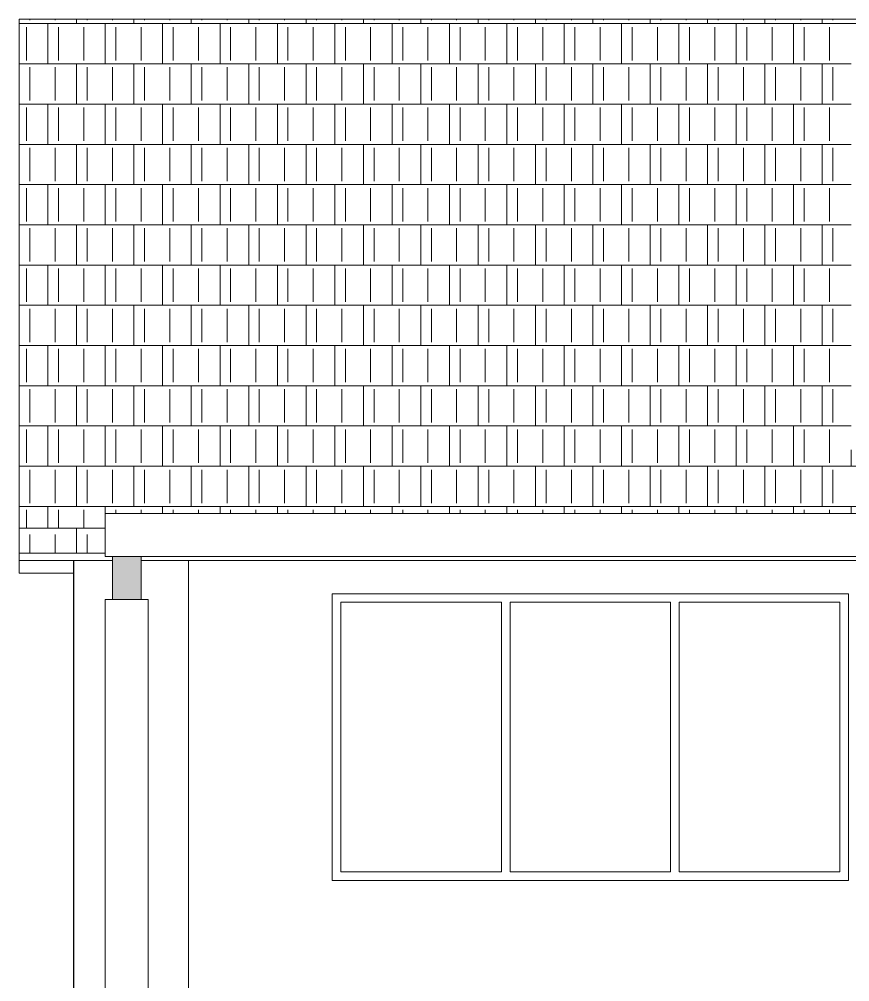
# Model space of a CAD drawing. Header units: metres. Extents: x -111189 to -108577, y -72951 to -72647.
# Drawn here: x -108920.01 to -108917.114, y -72937.565 to -72934.21 of the extents above; entities that cross this region are included whole.
import ezdxf

# ---------------------------------------------------------------- set-up
doc = ezdxf.new("R2010")
doc.units = ezdxf.units.M
doc.header["$MEASUREMENT"] = 0
for name, color, linetype in [('03 - COBERTURA', 7, 'Continuous'), ('05 - PAREDES..35', 7, 'Continuous'), ('05 - PILAR', 7, 'Continuous'), ('05 - VIGA', 7, 'Continuous'), ('06 - FORRA', 7, 'Continuous')]:
    doc.layers.add(name, color=color, linetype=linetype)

# ---------------------------------------------------------------- blocks, each defined once
blk = doc.blocks.new('*X1049', base_point=(-108745.4296, -72941.9624))
at = {"layer": '05 - PAREDES..35', "color": 7, "linetype": 'Continuous', "lineweight": 13}
for p, q in [((-108919.9847, -72935.9841), (-108919.9847, -72935.9522)), ((-108919.9097, -72935.9841), (-108919.9097, -72935.9522)), ((-108919.8727, -72935.9841), (-108919.8727, -72935.9522)), ((-108919.7847, -72935.9841), (-108919.7847, -72935.9522))]:
    blk.add_line(p, q, dxfattribs=at)
blk = doc.blocks.new('*X1050', base_point=(-108745.4296, -72941.9624))
at = {"layer": '05 - PAREDES..35', "color": 7, "linetype": 'Continuous', "lineweight": 13}
for p, q in [((-108919.9727, -72934.2135), (-108919.9727, -72934.2103)), ((-108919.8847, -72934.2135), (-108919.8847, -72934.2103)), ((-108919.8097, -72934.2256), (-108919.8097, -72934.2103)), ((-108919.7727, -72934.2135), (-108919.7727, -72934.2103)), ((-108919.6847, -72934.2135), (-108919.6847, -72934.2103)), ((-108919.6097, -72934.2103), (-108919.6097, -72934.2256)), ((-108919.5727, -72934.2135), (-108919.5727, -72934.2103)), ((-108919.4847, -72934.2135), (-108919.4847, -72934.2103)), ((-108919.4097, -72934.2256), (-108919.4097, -72934.2103)), ((-108919.3727, -72934.2135), (-108919.3727, -72934.2103)), ((-108919.2847, -72934.2135), (-108919.2847, -72934.2103)), ((-108919.2097, -72934.2103), (-108919.2097, -72934.2256)), ((-108919.1727, -72934.2135), (-108919.1727, -72934.2103)), ((-108919.0847, -72934.2135), (-108919.0847, -72934.2103)), ((-108919.0097, -72934.2256), (-108919.0097, -72934.2103)), ((-108918.9727, -72934.2135), (-108918.9727, -72934.2103)), ((-108918.8847, -72934.2135), (-108918.8847, -72934.2103)), ((-108918.8097, -72934.2103), (-108918.8097, -72934.2256)), ((-108918.7727, -72934.2135), (-108918.7727, -72934.2103)), ((-108918.6847, -72934.2135), (-108918.6847, -72934.2103)), ((-108918.6097, -72934.2256), (-108918.6097, -72934.2103)), ((-108918.5727, -72934.2135), (-108918.5727, -72934.2103)), ((-108918.4847, -72934.2135), (-108918.4847, -72934.2103)), ((-108918.4097, -72934.2103), (-108918.4097, -72934.2256)), ((-108918.3727, -72934.2135), (-108918.3727, -72934.2103)), ((-108918.2847, -72934.2135), (-108918.2847, -72934.2103)), ((-108918.2097, -72934.2256), (-108918.2097, -72934.2103)), ((-108918.1727, -72934.2135), (-108918.1727, -72934.2103)), ((-108918.0847, -72934.2135), (-108918.0847, -72934.2103)), ((-108918.0097, -72934.2103), (-108918.0097, -72934.2256)), ((-108917.9727, -72934.2135), (-108917.9727, -72934.2103)), ((-108917.8847, -72934.2135), (-108917.8847, -72934.2103)), ((-108917.8097, -72934.2256), (-108917.8097, -72934.2103)), ((-108917.7727, -72934.2135), (-108917.7727, -72934.2103)), ((-108917.6847, -72934.2135), (-108917.6847, -72934.2103)), ((-108917.6097, -72934.2103), (-108917.6097, -72934.2256)), ((-108917.5727, -72934.2135), (-108917.5727, -72934.2103)), ((-108917.4847, -72934.2135), (-108917.4847, -72934.2103)), ((-108917.4097, -72934.2256), (-108917.4097, -72934.2103)), ((-108917.3727, -72934.2135), (-108917.3727, -72934.2103)), ((-108917.2847, -72934.2135), (-108917.2847, -72934.2103)), ((-108917.2097, -72934.2103), (-108917.2097, -72934.2256)), ((-108917.1727, -72934.2135), (-108917.1727, -72934.2103)), ((-108920.0097, -72934.2256), (-108919.6097, -72934.2256)), ((-108919.9847, -72934.3538), (-108919.9847, -72934.2376)), ((-108919.9097, -72934.3658), (-108919.9097, -72934.2256)), ((-108919.8727, -72934.3538), (-108919.8727, -72934.2376)), ((-108919.7847, -72934.3538), (-108919.7847, -72934.2376)), ((-108919.7097, -72934.3658), (-108919.7097, -72934.2256)), ((-108919.6727, -72934.3538), (-108919.6727, -72934.2376)), ((-108919.6097, -72934.2256), (-108919.2097, -72934.2256)), ((-108919.5847, -72934.3538), (-108919.5847, -72934.2376)), ((-108919.5097, -72934.3658), (-108919.5097, -72934.2256)), ((-108919.4727, -72934.3538), (-108919.4727, -72934.2376)), ((-108919.3847, -72934.3538), (-108919.3847, -72934.2376)), ((-108919.3097, -72934.3658), (-108919.3097, -72934.2256)), ((-108919.2727, -72934.3538), (-108919.2727, -72934.2376)), ((-108919.2097, -72934.2256), (-108918.8097, -72934.2256)), ((-108919.1847, -72934.3538), (-108919.1847, -72934.2376)), ((-108919.1097, -72934.3658), (-108919.1097, -72934.2256)), ((-108919.0727, -72934.3538), (-108919.0727, -72934.2376)), ((-108918.9847, -72934.3538), (-108918.9847, -72934.2376)), ((-108918.9097, -72934.3658), (-108918.9097, -72934.2256)), ((-108918.8727, -72934.3538), (-108918.8727, -72934.2376)), ((-108918.8097, -72934.2256), (-108918.4097, -72934.2256)), ((-108918.7847, -72934.3538), (-108918.7847, -72934.2376)), ((-108918.7097, -72934.3658), (-108918.7097, -72934.2256)), ((-108918.6727, -72934.3538), (-108918.6727, -72934.2376)), ((-108918.5847, -72934.3538), (-108918.5847, -72934.2376)), ((-108918.5097, -72934.3658), (-108918.5097, -72934.2256)), ((-108918.4727, -72934.3538), (-108918.4727, -72934.2376)), ((-108918.4097, -72934.2256), (-108918.0097, -72934.2256)), ((-108918.3847, -72934.3538), (-108918.3847, -72934.2376)), ((-108918.3097, -72934.3658), (-108918.3097, -72934.2256)), ((-108918.2727, -72934.3538), (-108918.2727, -72934.2376)), ((-108918.1847, -72934.3538), (-108918.1847, -72934.2376)), ((-108918.1097, -72934.3658), (-108918.1097, -72934.2256)), ((-108918.0727, -72934.3538), (-108918.0727, -72934.2376)), ((-108918.0097, -72934.2256), (-108917.6097, -72934.2256)), ((-108917.9847, -72934.3538), (-108917.9847, -72934.2376)), ((-108917.9097, -72934.3658), (-108917.9097, -72934.2256)), ((-108917.8727, -72934.3538), (-108917.8727, -72934.2376)), ((-108917.7847, -72934.3538), (-108917.7847, -72934.2376)), ((-108917.7097, -72934.3658), (-108917.7097, -72934.2256)), ((-108917.6727, -72934.3538), (-108917.6727, -72934.2376)), ((-108917.6097, -72934.2256), (-108917.2097, -72934.2256)), ((-108917.5847, -72934.3538), (-108917.5847, -72934.2376)), ((-108917.5097, -72934.3658), (-108917.5097, -72934.2256)), ((-108917.4727, -72934.3538), (-108917.4727, -72934.2376)), ((-108917.3847, -72934.3538), (-108917.3847, -72934.2376)), ((-108917.3097, -72934.3658), (-108917.3097, -72934.2256)), ((-108917.2727, -72934.3538), (-108917.2727, -72934.2376)), ((-108917.2097, -72934.2256), (-108916.8097, -72934.2256)), ((-108917.1847, -72934.3538), (-108917.1847, -72934.2376)), ((-108919.6097, -72934.3658), (-108920.0097, -72934.3658)), ((-108920.0097, -72934.3658), (-108920.0097, -72934.5061)), ((-108919.9727, -72934.494), (-108919.9727, -72934.3779)), ((-108919.8847, -72934.494), (-108919.8847, -72934.3779)), ((-108919.8097, -72934.5061), (-108919.8097, -72934.3658)), ((-108919.7727, -72934.494), (-108919.7727, -72934.3779)), ((-108919.6847, -72934.494), (-108919.6847, -72934.3779)), ((-108919.2097, -72934.3658), (-108919.6097, -72934.3658)), ((-108919.6097, -72934.3658), (-108919.6097, -72934.5061)), ((-108919.5727, -72934.494), (-108919.5727, -72934.3779)), ((-108919.4847, -72934.494), (-108919.4847, -72934.3779)), ((-108919.4097, -72934.5061), (-108919.4097, -72934.3658)), ((-108919.3727, -72934.494), (-108919.3727, -72934.3779)), ((-108919.2847, -72934.494), (-108919.2847, -72934.3779)), ((-108918.8097, -72934.3658), (-108919.2097, -72934.3658)), ((-108919.2097, -72934.3658), (-108919.2097, -72934.5061)), ((-108919.1727, -72934.494), (-108919.1727, -72934.3779)), ((-108919.0847, -72934.494), (-108919.0847, -72934.3779)), ((-108919.0097, -72934.5061), (-108919.0097, -72934.3658)), ((-108918.9727, -72934.494), (-108918.9727, -72934.3779)), ((-108918.8847, -72934.494), (-108918.8847, -72934.3779)), ((-108918.4097, -72934.3658), (-108918.8097, -72934.3658)), ((-108918.8097, -72934.3658), (-108918.8097, -72934.5061)), ((-108918.7727, -72934.494), (-108918.7727, -72934.3779)), ((-108918.6847, -72934.494), (-108918.6847, -72934.3779)), ((-108918.6097, -72934.5061), (-108918.6097, -72934.3658)), ((-108918.5727, -72934.494), (-108918.5727, -72934.3779)), ((-108918.4847, -72934.494), (-108918.4847, -72934.3779)), ((-108918.0097, -72934.3658), (-108918.4097, -72934.3658)), ((-108918.4097, -72934.3658), (-108918.4097, -72934.5061)), ((-108918.3727, -72934.494), (-108918.3727, -72934.3779)), ((-108918.2847, -72934.494), (-108918.2847, -72934.3779)), ((-108918.2097, -72934.5061), (-108918.2097, -72934.3658)), ((-108918.1727, -72934.494), (-108918.1727, -72934.3779)), ((-108918.0847, -72934.494), (-108918.0847, -72934.3779)), ((-108917.6097, -72934.3658), (-108918.0097, -72934.3658)), ((-108918.0097, -72934.3658), (-108918.0097, -72934.5061)), ((-108917.9727, -72934.494), (-108917.9727, -72934.3779)), ((-108917.8847, -72934.494), (-108917.8847, -72934.3779)), ((-108917.8097, -72934.5061), (-108917.8097, -72934.3658)), ((-108917.7727, -72934.494), (-108917.7727, -72934.3779)), ((-108917.6847, -72934.494), (-108917.6847, -72934.3779)), ((-108917.2097, -72934.3658), (-108917.6097, -72934.3658)), ((-108917.6097, -72934.3658), (-108917.6097, -72934.5061)), ((-108917.5727, -72934.494), (-108917.5727, -72934.3779)), ((-108917.4847, -72934.494), (-108917.4847, -72934.3779)), ((-108917.4097, -72934.5061), (-108917.4097, -72934.3658)), ((-108917.3727, -72934.494), (-108917.3727, -72934.3779)), ((-108917.2847, -72934.494), (-108917.2847, -72934.3779)), ((-108917.1097, -72934.3658), (-108917.2097, -72934.3658)), ((-108917.2097, -72934.3658), (-108917.2097, -72934.5061)), ((-108917.1727, -72934.494), (-108917.1727, -72934.3779)), ((-108920.0097, -72934.5061), (-108919.6097, -72934.5061)), ((-108919.9097, -72934.6463), (-108919.9097, -72934.5061)), ((-108919.7097, -72934.6463), (-108919.7097, -72934.5061)), ((-108919.6097, -72934.5061), (-108919.2097, -72934.5061)), ((-108919.5097, -72934.6463), (-108919.5097, -72934.5061)), ((-108919.3097, -72934.6463), (-108919.3097, -72934.5061)), ((-108919.2097, -72934.5061), (-108918.8097, -72934.5061)), ((-108919.1097, -72934.6463), (-108919.1097, -72934.5061)), ((-108918.9097, -72934.6463), (-108918.9097, -72934.5061)), ((-108918.8097, -72934.5061), (-108918.4097, -72934.5061)), ((-108918.7097, -72934.6463), (-108918.7097, -72934.5061)), ((-108918.5097, -72934.6463), (-108918.5097, -72934.5061)), ((-108918.4097, -72934.5061), (-108918.0097, -72934.5061)), ((-108918.3097, -72934.6463), (-108918.3097, -72934.5061)), ((-108918.1097, -72934.6463), (-108918.1097, -72934.5061)), ((-108918.0097, -72934.5061), (-108917.6097, -72934.5061)), ((-108917.9097, -72934.6463), (-108917.9097, -72934.5061)), ((-108917.7097, -72934.6463), (-108917.7097, -72934.5061)), ((-108917.6097, -72934.5061), (-108917.2097, -72934.5061)), ((-108917.5097, -72934.6463), (-108917.5097, -72934.5061)), ((-108917.3097, -72934.6463), (-108917.3097, -72934.5061)), ((-108917.2097, -72934.5061), (-108917.1097, -72934.5061)), ((-108919.9847, -72934.6343), (-108919.9847, -72934.5181)), ((-108919.8727, -72934.6343), (-108919.8727, -72934.5181)), ((-108919.7847, -72934.6343), (-108919.7847, -72934.5181)), ((-108919.6727, -72934.6343), (-108919.6727, -72934.5181)), ((-108919.5847, -72934.6343), (-108919.5847, -72934.5181)), ((-108919.4727, -72934.6343), (-108919.4727, -72934.5181)), ((-108919.3847, -72934.6343), (-108919.3847, -72934.5181)), ((-108919.2727, -72934.6343), (-108919.2727, -72934.5181)), ((-108919.1847, -72934.6343), (-108919.1847, -72934.5181)), ((-108919.0727, -72934.6343), (-108919.0727, -72934.5181)), ((-108918.9847, -72934.6343), (-108918.9847, -72934.5181)), ((-108918.8727, -72934.6343), (-108918.8727, -72934.5181)), ((-108918.7847, -72934.6343), (-108918.7847, -72934.5181)), ((-108918.6727, -72934.6343), (-108918.6727, -72934.5181)), ((-108918.5847, -72934.6343), (-108918.5847, -72934.5181)), ((-108918.4727, -72934.6343), (-108918.4727, -72934.5181)), ((-108918.3847, -72934.6343), (-108918.3847, -72934.5181)), ((-108918.2727, -72934.6343), (-108918.2727, -72934.5181)), ((-108918.1847, -72934.6343), (-108918.1847, -72934.5181)), ((-108918.0727, -72934.6343), (-108918.0727, -72934.5181)), ((-108917.9847, -72934.6343), (-108917.9847, -72934.5181)), ((-108917.8727, -72934.6343), (-108917.8727, -72934.5181)), ((-108917.7847, -72934.6343), (-108917.7847, -72934.5181)), ((-108917.6727, -72934.6343), (-108917.6727, -72934.5181)), ((-108917.5847, -72934.6343), (-108917.5847, -72934.5181)), ((-108917.4727, -72934.6343), (-108917.4727, -72934.5181)), ((-108917.3847, -72934.6343), (-108917.3847, -72934.5181)), ((-108917.2727, -72934.6343), (-108917.2727, -72934.5181)), ((-108917.1847, -72934.6343), (-108917.1847, -72934.5181)), ((-108919.6097, -72934.6463), (-108920.0097, -72934.6463)), ((-108920.0097, -72934.6463), (-108920.0097, -72934.7865)), ((-108919.8097, -72934.7865), (-108919.8097, -72934.6463)), ((-108919.2097, -72934.6463), (-108919.6097, -72934.6463)), ((-108919.6097, -72934.6463), (-108919.6097, -72934.7865)), ((-108919.4097, -72934.7865), (-108919.4097, -72934.6463)), ((-108918.8097, -72934.6463), (-108919.2097, -72934.6463)), ((-108919.2097, -72934.6463), (-108919.2097, -72934.7865)), ((-108919.0097, -72934.7865), (-108919.0097, -72934.6463)), ((-108918.4097, -72934.6463), (-108918.8097, -72934.6463)), ((-108918.8097, -72934.6463), (-108918.8097, -72934.7865)), ((-108918.6097, -72934.7865), (-108918.6097, -72934.6463)), ((-108918.0097, -72934.6463), (-108918.4097, -72934.6463)), ((-108918.4097, -72934.6463), (-108918.4097, -72934.7865)), ((-108918.2097, -72934.7865), (-108918.2097, -72934.6463)), ((-108917.6097, -72934.6463), (-108918.0097, -72934.6463)), ((-108918.0097, -72934.6463), (-108918.0097, -72934.7865)), ((-108917.8097, -72934.7865), (-108917.8097, -72934.6463)), ((-108917.2097, -72934.6463), (-108917.6097, -72934.6463)), ((-108917.6097, -72934.6463), (-108917.6097, -72934.7865)), ((-108917.4097, -72934.7865), (-108917.4097, -72934.6463)), ((-108917.1097, -72934.6463), (-108917.2097, -72934.6463)), ((-108917.2097, -72934.6463), (-108917.2097, -72934.7865)), ((-108919.9727, -72934.7745), (-108919.9727, -72934.6584)), ((-108919.8847, -72934.7745), (-108919.8847, -72934.6584)), ((-108919.7727, -72934.7745), (-108919.7727, -72934.6584)), ((-108919.6847, -72934.7745), (-108919.6847, -72934.6584)), ((-108919.5727, -72934.7745), (-108919.5727, -72934.6584)), ((-108919.4847, -72934.7745), (-108919.4847, -72934.6584)), ((-108919.3727, -72934.7745), (-108919.3727, -72934.6584)), ((-108919.2847, -72934.7745), (-108919.2847, -72934.6584)), ((-108919.1727, -72934.7745), (-108919.1727, -72934.6584)), ((-108919.0847, -72934.7745), (-108919.0847, -72934.6584)), ((-108918.9727, -72934.7745), (-108918.9727, -72934.6584)), ((-108918.8847, -72934.7745), (-108918.8847, -72934.6584)), ((-108918.7727, -72934.7745), (-108918.7727, -72934.6584)), ((-108918.6847, -72934.7745), (-108918.6847, -72934.6584)), ((-108918.5727, -72934.7745), (-108918.5727, -72934.6584)), ((-108918.4847, -72934.7745), (-108918.4847, -72934.6584)), ((-108918.3727, -72934.7745), (-108918.3727, -72934.6584)), ((-108918.2847, -72934.7745), (-108918.2847, -72934.6584)), ((-108918.1727, -72934.7745), (-108918.1727, -72934.6584)), ((-108918.0847, -72934.7745), (-108918.0847, -72934.6584)), ((-108917.9727, -72934.7745), (-108917.9727, -72934.6584)), ((-108917.8847, -72934.7745), (-108917.8847, -72934.6584)), ((-108917.7727, -72934.7745), (-108917.7727, -72934.6584)), ((-108917.6847, -72934.7745), (-108917.6847, -72934.6584)), ((-108917.5727, -72934.7745), (-108917.5727, -72934.6584)), ((-108917.4847, -72934.7745), (-108917.4847, -72934.6584)), ((-108917.3727, -72934.7745), (-108917.3727, -72934.6584)), ((-108917.2847, -72934.7745), (-108917.2847, -72934.6584)), ((-108917.1727, -72934.7745), (-108917.1727, -72934.6584)), ((-108920.0097, -72934.7865), (-108919.6097, -72934.7865)), ((-108919.9847, -72934.9147), (-108919.9847, -72934.7986)), ((-108919.9097, -72934.9268), (-108919.9097, -72934.7865)), ((-108919.8727, -72934.9147), (-108919.8727, -72934.7986)), ((-108919.7847, -72934.9147), (-108919.7847, -72934.7986)), ((-108919.7097, -72934.9268), (-108919.7097, -72934.7865)), ((-108919.6727, -72934.9147), (-108919.6727, -72934.7986)), ((-108919.6097, -72934.7865), (-108919.2097, -72934.7865)), ((-108919.5847, -72934.9147), (-108919.5847, -72934.7986)), ((-108919.5097, -72934.9268), (-108919.5097, -72934.7865)), ((-108919.4727, -72934.9147), (-108919.4727, -72934.7986)), ((-108919.3847, -72934.9147), (-108919.3847, -72934.7986)), ((-108919.3097, -72934.9268), (-108919.3097, -72934.7865)), ((-108919.2727, -72934.9147), (-108919.2727, -72934.7986)), ((-108919.2097, -72934.7865), (-108918.8097, -72934.7865)), ((-108919.1847, -72934.9147), (-108919.1847, -72934.7986)), ((-108919.1097, -72934.9268), (-108919.1097, -72934.7865)), ((-108919.0727, -72934.9147), (-108919.0727, -72934.7986)), ((-108918.9847, -72934.9147), (-108918.9847, -72934.7986)), ((-108918.9097, -72934.9268), (-108918.9097, -72934.7865)), ((-108918.8727, -72934.9147), (-108918.8727, -72934.7986)), ((-108918.8097, -72934.7865), (-108918.4097, -72934.7865)), ((-108918.7847, -72934.9147), (-108918.7847, -72934.7986)), ((-108918.7097, -72934.9268), (-108918.7097, -72934.7865)), ((-108918.6727, -72934.9147), (-108918.6727, -72934.7986)), ((-108918.5847, -72934.9147), (-108918.5847, -72934.7986)), ((-108918.5097, -72934.9268), (-108918.5097, -72934.7865)), ((-108918.4727, -72934.9147), (-108918.4727, -72934.7986)), ((-108918.4097, -72934.7865), (-108918.0097, -72934.7865)), ((-108918.3847, -72934.9147), (-108918.3847, -72934.7986)), ((-108918.3097, -72934.9268), (-108918.3097, -72934.7865)), ((-108918.2727, -72934.9147), (-108918.2727, -72934.7986)), ((-108918.1847, -72934.9147), (-108918.1847, -72934.7986)), ((-108918.1097, -72934.9268), (-108918.1097, -72934.7865)), ((-108918.0727, -72934.9147), (-108918.0727, -72934.7986)), ((-108918.0097, -72934.7865), (-108917.6097, -72934.7865)), ((-108917.9847, -72934.9147), (-108917.9847, -72934.7986)), ((-108917.9097, -72934.9268), (-108917.9097, -72934.7865)), ((-108917.8727, -72934.9147), (-108917.8727, -72934.7986)), ((-108917.7847, -72934.9147), (-108917.7847, -72934.7986)), ((-108917.7097, -72934.9268), (-108917.7097, -72934.7865)), ((-108917.6727, -72934.9147), (-108917.6727, -72934.7986)), ((-108917.6097, -72934.7865), (-108917.2097, -72934.7865)), ((-108917.5847, -72934.9147), (-108917.5847, -72934.7986)), ((-108917.5097, -72934.9268), (-108917.5097, -72934.7865)), ((-108917.4727, -72934.9147), (-108917.4727, -72934.7986)), ((-108917.3847, -72934.9147), (-108917.3847, -72934.7986)), ((-108917.3097, -72934.9268), (-108917.3097, -72934.7865)), ((-108917.2727, -72934.9147), (-108917.2727, -72934.7986)), ((-108917.2097, -72934.7865), (-108917.1097, -72934.7865)), ((-108917.1847, -72934.9147), (-108917.1847, -72934.7986)), ((-108919.6097, -72934.9268), (-108920.0097, -72934.9268)), ((-108920.0097, -72934.9268), (-108920.0097, -72935.067)), ((-108919.9727, -72935.055), (-108919.9727, -72934.9388)), ((-108919.8847, -72935.055), (-108919.8847, -72934.9388)), ((-108919.8097, -72935.067), (-108919.8097, -72934.9268)), ((-108919.7727, -72935.055), (-108919.7727, -72934.9388)), ((-108919.6847, -72935.055), (-108919.6847, -72934.9388)), ((-108919.2097, -72934.9268), (-108919.6097, -72934.9268)), ((-108919.6097, -72934.9268), (-108919.6097, -72935.067)), ((-108919.5727, -72935.055), (-108919.5727, -72934.9388)), ((-108919.4847, -72935.055), (-108919.4847, -72934.9388)), ((-108919.4097, -72935.067), (-108919.4097, -72934.9268)), ((-108919.3727, -72935.055), (-108919.3727, -72934.9388)), ((-108919.2847, -72935.055), (-108919.2847, -72934.9388)), ((-108918.8097, -72934.9268), (-108919.2097, -72934.9268)), ((-108919.2097, -72934.9268), (-108919.2097, -72935.067)), ((-108919.1727, -72935.055), (-108919.1727, -72934.9388)), ((-108919.0847, -72935.055), (-108919.0847, -72934.9388)), ((-108919.0097, -72935.067), (-108919.0097, -72934.9268)), ((-108918.9727, -72935.055), (-108918.9727, -72934.9388)), ((-108918.8847, -72935.055), (-108918.8847, -72934.9388)), ((-108918.4097, -72934.9268), (-108918.8097, -72934.9268)), ((-108918.8097, -72934.9268), (-108918.8097, -72935.067)), ((-108918.7727, -72935.055), (-108918.7727, -72934.9388)), ((-108918.6847, -72935.055), (-108918.6847, -72934.9388)), ((-108918.6097, -72935.067), (-108918.6097, -72934.9268)), ((-108918.5727, -72935.055), (-108918.5727, -72934.9388)), ((-108918.4847, -72935.055), (-108918.4847, -72934.9388)), ((-108918.0097, -72934.9268), (-108918.4097, -72934.9268)), ((-108918.4097, -72934.9268), (-108918.4097, -72935.067)), ((-108918.3727, -72935.055), (-108918.3727, -72934.9388)), ((-108918.2847, -72935.055), (-108918.2847, -72934.9388)), ((-108918.2097, -72935.067), (-108918.2097, -72934.9268)), ((-108918.1727, -72935.055), (-108918.1727, -72934.9388)), ((-108918.0847, -72935.055), (-108918.0847, -72934.9388)), ((-108917.6097, -72934.9268), (-108918.0097, -72934.9268)), ((-108918.0097, -72934.9268), (-108918.0097, -72935.067)), ((-108917.9727, -72935.055), (-108917.9727, -72934.9388)), ((-108917.8847, -72935.055), (-108917.8847, -72934.9388)), ((-108917.8097, -72935.067), (-108917.8097, -72934.9268)), ((-108917.7727, -72935.055), (-108917.7727, -72934.9388)), ((-108917.6847, -72935.055), (-108917.6847, -72934.9388)), ((-108917.2097, -72934.9268), (-108917.6097, -72934.9268)), ((-108917.6097, -72934.9268), (-108917.6097, -72935.067)), ((-108917.5727, -72935.055), (-108917.5727, -72934.9388)), ((-108917.4847, -72935.055), (-108917.4847, -72934.9388)), ((-108917.4097, -72935.067), (-108917.4097, -72934.9268)), ((-108917.3727, -72935.055), (-108917.3727, -72934.9388)), ((-108917.2847, -72935.055), (-108917.2847, -72934.9388)), ((-108917.1097, -72934.9268), (-108917.2097, -72934.9268)), ((-108917.2097, -72934.9268), (-108917.2097, -72935.067)), ((-108917.1727, -72935.055), (-108917.1727, -72934.9388)), ((-108920.0097, -72935.067), (-108919.6097, -72935.067)), ((-108919.9847, -72935.1952), (-108919.9847, -72935.0791)), ((-108919.9097, -72935.2073), (-108919.9097, -72935.067)), ((-108919.8727, -72935.1952), (-108919.8727, -72935.0791)), ((-108919.7847, -72935.1952), (-108919.7847, -72935.0791)), ((-108919.7097, -72935.2073), (-108919.7097, -72935.067)), ((-108919.6727, -72935.1952), (-108919.6727, -72935.0791)), ((-108919.6097, -72935.067), (-108919.2097, -72935.067)), ((-108919.5847, -72935.1952), (-108919.5847, -72935.0791)), ((-108919.5097, -72935.2073), (-108919.5097, -72935.067)), ((-108919.4727, -72935.1952), (-108919.4727, -72935.0791)), ((-108919.3847, -72935.1952), (-108919.3847, -72935.0791)), ((-108919.3097, -72935.2073), (-108919.3097, -72935.067)), ((-108919.2727, -72935.1952), (-108919.2727, -72935.0791)), ((-108919.2097, -72935.067), (-108918.8097, -72935.067)), ((-108919.1847, -72935.1952), (-108919.1847, -72935.0791)), ((-108919.1097, -72935.2073), (-108919.1097, -72935.067)), ((-108919.0727, -72935.1952), (-108919.0727, -72935.0791)), ((-108918.9847, -72935.1952), (-108918.9847, -72935.0791)), ((-108918.9097, -72935.2073), (-108918.9097, -72935.067)), ((-108918.8727, -72935.1952), (-108918.8727, -72935.0791)), ((-108918.8097, -72935.067), (-108918.4097, -72935.067)), ((-108918.7847, -72935.1952), (-108918.7847, -72935.0791)), ((-108918.7097, -72935.2073), (-108918.7097, -72935.067)), ((-108918.6727, -72935.1952), (-108918.6727, -72935.0791)), ((-108918.5847, -72935.1952), (-108918.5847, -72935.0791)), ((-108918.5097, -72935.2073), (-108918.5097, -72935.067)), ((-108918.4727, -72935.1952), (-108918.4727, -72935.0791)), ((-108918.4097, -72935.067), (-108918.0097, -72935.067)), ((-108918.3847, -72935.1952), (-108918.3847, -72935.0791)), ((-108918.3097, -72935.2073), (-108918.3097, -72935.067)), ((-108918.2727, -72935.1952), (-108918.2727, -72935.0791)), ((-108918.1847, -72935.1952), (-108918.1847, -72935.0791)), ((-108918.1097, -72935.2073), (-108918.1097, -72935.067)), ((-108918.0727, -72935.1952), (-108918.0727, -72935.0791)), ((-108918.0097, -72935.067), (-108917.6097, -72935.067)), ((-108917.9847, -72935.1952), (-108917.9847, -72935.0791)), ((-108917.9097, -72935.2073), (-108917.9097, -72935.067)), ((-108917.8727, -72935.1952), (-108917.8727, -72935.0791)), ((-108917.7847, -72935.1952), (-108917.7847, -72935.0791)), ((-108917.7097, -72935.2073), (-108917.7097, -72935.067)), ((-108917.6727, -72935.1952), (-108917.6727, -72935.0791)), ((-108917.6097, -72935.067), (-108917.2097, -72935.067)), ((-108917.5847, -72935.1952), (-108917.5847, -72935.0791)), ((-108917.5097, -72935.2073), (-108917.5097, -72935.067)), ((-108917.4727, -72935.1952), (-108917.4727, -72935.0791)), ((-108917.3847, -72935.1952), (-108917.3847, -72935.0791)), ((-108917.3097, -72935.2073), (-108917.3097, -72935.067)), ((-108917.2727, -72935.1952), (-108917.2727, -72935.0791)), ((-108917.2097, -72935.067), (-108917.1097, -72935.067)), ((-108917.1847, -72935.1952), (-108917.1847, -72935.0791)), ((-108919.6097, -72935.2073), (-108920.0097, -72935.2073)), ((-108920.0097, -72935.2073), (-108920.0097, -72935.3475)), ((-108919.9727, -72935.3355), (-108919.9727, -72935.2193)), ((-108919.8847, -72935.3355), (-108919.8847, -72935.2193)), ((-108919.8097, -72935.3475), (-108919.8097, -72935.2073)), ((-108919.7727, -72935.3355), (-108919.7727, -72935.2193)), ((-108919.6847, -72935.3355), (-108919.6847, -72935.2193)), ((-108919.2097, -72935.2073), (-108919.6097, -72935.2073)), ((-108919.6097, -72935.2073), (-108919.6097, -72935.3475)), ((-108919.5727, -72935.3355), (-108919.5727, -72935.2193)), ((-108919.4847, -72935.3355), (-108919.4847, -72935.2193)), ((-108919.4097, -72935.3475), (-108919.4097, -72935.2073)), ((-108919.3727, -72935.3355), (-108919.3727, -72935.2193)), ((-108919.2847, -72935.3355), (-108919.2847, -72935.2193)), ((-108918.8097, -72935.2073), (-108919.2097, -72935.2073)), ((-108919.2097, -72935.2073), (-108919.2097, -72935.3475)), ((-108919.1727, -72935.3355), (-108919.1727, -72935.2193)), ((-108919.0847, -72935.3355), (-108919.0847, -72935.2193)), ((-108919.0097, -72935.3475), (-108919.0097, -72935.2073)), ((-108918.9727, -72935.3355), (-108918.9727, -72935.2193)), ((-108918.8847, -72935.3355), (-108918.8847, -72935.2193)), ((-108918.4097, -72935.2073), (-108918.8097, -72935.2073)), ((-108918.8097, -72935.2073), (-108918.8097, -72935.3475)), ((-108918.7727, -72935.3355), (-108918.7727, -72935.2193)), ((-108918.6847, -72935.3355), (-108918.6847, -72935.2193)), ((-108918.6097, -72935.3475), (-108918.6097, -72935.2073)), ((-108918.5727, -72935.3355), (-108918.5727, -72935.2193)), ((-108918.4847, -72935.3355), (-108918.4847, -72935.2193)), ((-108918.0097, -72935.2073), (-108918.4097, -72935.2073)), ((-108918.4097, -72935.2073), (-108918.4097, -72935.3475)), ((-108918.3727, -72935.3355), (-108918.3727, -72935.2193)), ((-108918.2847, -72935.3355), (-108918.2847, -72935.2193)), ((-108918.2097, -72935.3475), (-108918.2097, -72935.2073)), ((-108918.1727, -72935.3355), (-108918.1727, -72935.2193)), ((-108918.0847, -72935.3355), (-108918.0847, -72935.2193)), ((-108917.6097, -72935.2073), (-108918.0097, -72935.2073)), ((-108918.0097, -72935.2073), (-108918.0097, -72935.3475)), ((-108917.9727, -72935.3355), (-108917.9727, -72935.2193)), ((-108917.8847, -72935.3355), (-108917.8847, -72935.2193)), ((-108917.8097, -72935.3475), (-108917.8097, -72935.2073)), ((-108917.7727, -72935.3355), (-108917.7727, -72935.2193)), ((-108917.6847, -72935.3355), (-108917.6847, -72935.2193)), ((-108917.2097, -72935.2073), (-108917.6097, -72935.2073)), ((-108917.6097, -72935.2073), (-108917.6097, -72935.3475)), ((-108917.5727, -72935.3355), (-108917.5727, -72935.2193)), ((-108917.4847, -72935.3355), (-108917.4847, -72935.2193)), ((-108917.4097, -72935.3475), (-108917.4097, -72935.2073)), ((-108917.3727, -72935.3355), (-108917.3727, -72935.2193)), ((-108917.2847, -72935.3355), (-108917.2847, -72935.2193)), ((-108917.1097, -72935.2073), (-108917.2097, -72935.2073)), ((-108917.2097, -72935.2073), (-108917.2097, -72935.3475)), ((-108917.1727, -72935.3355), (-108917.1727, -72935.2193)), ((-108920.0097, -72935.3475), (-108919.6097, -72935.3475)), ((-108919.9097, -72935.4877), (-108919.9097, -72935.3475)), ((-108919.7097, -72935.4877), (-108919.7097, -72935.3475)), ((-108919.6097, -72935.3475), (-108919.2097, -72935.3475)), ((-108919.5097, -72935.4877), (-108919.5097, -72935.3475)), ((-108919.3097, -72935.4877), (-108919.3097, -72935.3475)), ((-108919.2097, -72935.3475), (-108918.8097, -72935.3475)), ((-108919.1097, -72935.4877), (-108919.1097, -72935.3475)), ((-108918.9097, -72935.4877), (-108918.9097, -72935.3475)), ((-108918.8097, -72935.3475), (-108918.4097, -72935.3475)), ((-108918.7097, -72935.4877), (-108918.7097, -72935.3475)), ((-108918.5097, -72935.4877), (-108918.5097, -72935.3475)), ((-108918.4097, -72935.3475), (-108918.0097, -72935.3475)), ((-108918.3097, -72935.4877), (-108918.3097, -72935.3475)), ((-108918.1097, -72935.4877), (-108918.1097, -72935.3475)), ((-108918.0097, -72935.3475), (-108917.6097, -72935.3475)), ((-108917.9097, -72935.4877), (-108917.9097, -72935.3475)), ((-108917.7097, -72935.4877), (-108917.7097, -72935.3475)), ((-108917.6097, -72935.3475), (-108917.2097, -72935.3475)), ((-108917.5097, -72935.4877), (-108917.5097, -72935.3475)), ((-108917.3097, -72935.4877), (-108917.3097, -72935.3475)), ((-108917.2097, -72935.3475), (-108917.1097, -72935.3475)), ((-108919.9847, -72935.4757), (-108919.9847, -72935.3596)), ((-108919.8727, -72935.4757), (-108919.8727, -72935.3596)), ((-108919.7847, -72935.4757), (-108919.7847, -72935.3596)), ((-108919.6727, -72935.4757), (-108919.6727, -72935.3596)), ((-108919.5847, -72935.4757), (-108919.5847, -72935.3596)), ((-108919.4727, -72935.4757), (-108919.4727, -72935.3596)), ((-108919.3847, -72935.4757), (-108919.3847, -72935.3596)), ((-108919.2727, -72935.4757), (-108919.2727, -72935.3596)), ((-108919.1847, -72935.4757), (-108919.1847, -72935.3596)), ((-108919.0727, -72935.4757), (-108919.0727, -72935.3596)), ((-108918.9847, -72935.4757), (-108918.9847, -72935.3596)), ((-108918.8727, -72935.4757), (-108918.8727, -72935.3596)), ((-108918.7847, -72935.4757), (-108918.7847, -72935.3596)), ((-108918.6727, -72935.4757), (-108918.6727, -72935.3596)), ((-108918.5847, -72935.4757), (-108918.5847, -72935.3596)), ((-108918.4727, -72935.4757), (-108918.4727, -72935.3596)), ((-108918.3847, -72935.4757), (-108918.3847, -72935.3596)), ((-108918.2727, -72935.4757), (-108918.2727, -72935.3596)), ((-108918.1847, -72935.4757), (-108918.1847, -72935.3596)), ((-108918.0727, -72935.4757), (-108918.0727, -72935.3596)), ((-108917.9847, -72935.4757), (-108917.9847, -72935.3596)), ((-108917.8727, -72935.4757), (-108917.8727, -72935.3596)), ((-108917.7847, -72935.4757), (-108917.7847, -72935.3596)), ((-108917.6727, -72935.4757), (-108917.6727, -72935.3596)), ((-108917.5847, -72935.4757), (-108917.5847, -72935.3596)), ((-108917.4727, -72935.4757), (-108917.4727, -72935.3596)), ((-108917.3847, -72935.4757), (-108917.3847, -72935.3596)), ((-108917.2727, -72935.4757), (-108917.2727, -72935.3596)), ((-108917.1847, -72935.4757), (-108917.1847, -72935.3596)), ((-108919.6097, -72935.4877), (-108920.0097, -72935.4877)), ((-108919.8097, -72935.628), (-108919.8097, -72935.4877)), ((-108919.2097, -72935.4877), (-108919.6097, -72935.4877)), ((-108919.6097, -72935.4877), (-108919.6097, -72935.628)), ((-108919.4097, -72935.628), (-108919.4097, -72935.4877)), ((-108918.8097, -72935.4877), (-108919.2097, -72935.4877)), ((-108919.2097, -72935.4877), (-108919.2097, -72935.628)), ((-108919.0097, -72935.628), (-108919.0097, -72935.4877)), ((-108918.4097, -72935.4877), (-108918.8097, -72935.4877)), ((-108918.8097, -72935.4877), (-108918.8097, -72935.628)), ((-108918.6097, -72935.628), (-108918.6097, -72935.4877)), ((-108918.0097, -72935.4877), (-108918.4097, -72935.4877)), ((-108918.4097, -72935.4877), (-108918.4097, -72935.628)), ((-108918.2097, -72935.628), (-108918.2097, -72935.4877)), ((-108917.6097, -72935.4877), (-108918.0097, -72935.4877)), ((-108918.0097, -72935.4877), (-108918.0097, -72935.628)), ((-108917.8097, -72935.628), (-108917.8097, -72935.4877)), ((-108917.2097, -72935.4877), (-108917.6097, -72935.4877)), ((-108917.6097, -72935.4877), (-108917.6097, -72935.628)), ((-108917.4097, -72935.628), (-108917.4097, -72935.4877)), ((-108917.1097, -72935.4877), (-108917.2097, -72935.4877)), ((-108917.2097, -72935.4877), (-108917.2097, -72935.628)), ((-108919.9727, -72935.6159), (-108919.9727, -72935.4998)), ((-108919.8847, -72935.6159), (-108919.8847, -72935.4998)), ((-108919.7727, -72935.6159), (-108919.7727, -72935.4998)), ((-108919.6847, -72935.6159), (-108919.6847, -72935.4998)), ((-108919.5727, -72935.6159), (-108919.5727, -72935.4998)), ((-108919.4847, -72935.6159), (-108919.4847, -72935.4998)), ((-108919.3727, -72935.6159), (-108919.3727, -72935.4998)), ((-108919.2847, -72935.6159), (-108919.2847, -72935.4998)), ((-108919.1727, -72935.6159), (-108919.1727, -72935.4998)), ((-108919.0847, -72935.6159), (-108919.0847, -72935.4998)), ((-108918.9727, -72935.6159), (-108918.9727, -72935.4998)), ((-108918.8847, -72935.6159), (-108918.8847, -72935.4998)), ((-108918.7727, -72935.6159), (-108918.7727, -72935.4998)), ((-108918.6847, -72935.6159), (-108918.6847, -72935.4998)), ((-108918.5727, -72935.6159), (-108918.5727, -72935.4998)), ((-108918.4847, -72935.6159), (-108918.4847, -72935.4998)), ((-108918.3727, -72935.6159), (-108918.3727, -72935.4998)), ((-108918.2847, -72935.6159), (-108918.2847, -72935.4998)), ((-108918.1727, -72935.6159), (-108918.1727, -72935.4998)), ((-108918.0847, -72935.6159), (-108918.0847, -72935.4998)), ((-108917.9727, -72935.6159), (-108917.9727, -72935.4998)), ((-108917.8847, -72935.6159), (-108917.8847, -72935.4998)), ((-108917.7727, -72935.6159), (-108917.7727, -72935.4998)), ((-108917.6847, -72935.6159), (-108917.6847, -72935.4998)), ((-108917.5727, -72935.6159), (-108917.5727, -72935.4998)), ((-108917.4847, -72935.6159), (-108917.4847, -72935.4998)), ((-108917.3727, -72935.6159), (-108917.3727, -72935.4998)), ((-108917.2847, -72935.6159), (-108917.2847, -72935.4998)), ((-108917.1727, -72935.6159), (-108917.1727, -72935.4998)), ((-108920.0097, -72935.628), (-108919.6097, -72935.628)), ((-108919.9847, -72935.7112), (-108919.9847, -72935.64)), ((-108919.9097, -72935.7112), (-108919.9097, -72935.628)), ((-108919.8727, -72935.7112), (-108919.8727, -72935.64)), ((-108919.7847, -72935.7112), (-108919.7847, -72935.64)), ((-108919.7097, -72935.7112), (-108919.7097, -72935.628)), ((-108919.6727, -72935.7112), (-108919.6727, -72935.64)), ((-108919.6097, -72935.628), (-108919.2097, -72935.628)), ((-108919.5847, -72935.7112), (-108919.5847, -72935.64)), ((-108919.5097, -72935.7112), (-108919.5097, -72935.628)), ((-108919.4727, -72935.7112), (-108919.4727, -72935.64)), ((-108919.3847, -72935.7112), (-108919.3847, -72935.64)), ((-108919.3097, -72935.7112), (-108919.3097, -72935.628)), ((-108919.2727, -72935.7112), (-108919.2727, -72935.64)), ((-108919.2097, -72935.628), (-108918.8097, -72935.628)), ((-108919.1847, -72935.7112), (-108919.1847, -72935.64)), ((-108919.1097, -72935.7112), (-108919.1097, -72935.628)), ((-108919.0727, -72935.7112), (-108919.0727, -72935.64)), ((-108918.9847, -72935.7112), (-108918.9847, -72935.64)), ((-108918.9097, -72935.7112), (-108918.9097, -72935.628)), ((-108918.8727, -72935.7112), (-108918.8727, -72935.64)), ((-108918.8097, -72935.628), (-108918.4097, -72935.628)), ((-108918.7847, -72935.7112), (-108918.7847, -72935.64)), ((-108918.7097, -72935.7112), (-108918.7097, -72935.628)), ((-108918.6727, -72935.7112), (-108918.6727, -72935.64)), ((-108918.5847, -72935.7112), (-108918.5847, -72935.64)), ((-108918.5097, -72935.7112), (-108918.5097, -72935.628)), ((-108918.4727, -72935.7112), (-108918.4727, -72935.64)), ((-108918.4097, -72935.628), (-108918.0097, -72935.628)), ((-108918.3847, -72935.7112), (-108918.3847, -72935.64)), ((-108918.3097, -72935.7112), (-108918.3097, -72935.628)), ((-108918.2727, -72935.7112), (-108918.2727, -72935.64)), ((-108918.1847, -72935.7112), (-108918.1847, -72935.64)), ((-108918.1097, -72935.7112), (-108918.1097, -72935.628)), ((-108918.0727, -72935.7112), (-108918.0727, -72935.64)), ((-108918.0097, -72935.628), (-108917.6097, -72935.628)), ((-108917.9847, -72935.7112), (-108917.9847, -72935.64)), ((-108917.9097, -72935.7112), (-108917.9097, -72935.628)), ((-108917.8727, -72935.7112), (-108917.8727, -72935.64)), ((-108917.7847, -72935.7112), (-108917.7847, -72935.64)), ((-108917.7097, -72935.7112), (-108917.7097, -72935.628)), ((-108917.6727, -72935.7112), (-108917.6727, -72935.64)), ((-108917.6097, -72935.628), (-108917.2097, -72935.628)), ((-108917.5847, -72935.7112), (-108917.5847, -72935.64)), ((-108917.5097, -72935.7112), (-108917.5097, -72935.628)), ((-108917.4727, -72935.7112), (-108917.4727, -72935.64)), ((-108917.3847, -72935.7112), (-108917.3847, -72935.64)), ((-108917.3097, -72935.7112), (-108917.3097, -72935.628)), ((-108917.2727, -72935.7112), (-108917.2727, -72935.64)), ((-108917.2097, -72935.628), (-108917.1097, -72935.628)), ((-108917.1847, -72935.7112), (-108917.1847, -72935.64))]:
    blk.add_line(p, q, dxfattribs=at)
blk = doc.blocks.new('*X1052', base_point=(-108745.4296, -72941.9624))
at = {"layer": '05 - PAREDES..35', "color": 7, "linetype": 'Continuous', "lineweight": 13}
for p, q in [((-108919.8097, -72936.0717), (-108919.8097, -72935.9841)), ((-108919.9727, -72936.0717), (-108919.9727, -72936.006)), ((-108919.8847, -72936.0717), (-108919.8847, -72936.006)), ((-108919.7727, -72936.0717), (-108919.7727, -72936.006))]:
    blk.add_line(p, q, dxfattribs=at)
blk = doc.blocks.new('Corte Elem_471_1', base_point=(-108745.4296, -72941.9624))
at = {"layer": '05 - PAREDES..35', "lineweight": 0}
for name in ['*X1050', '*X1049', '*X1052']:
    blk.add_blockref(name, (-108745.4296, -72941.9624), dxfattribs=at)
blk = doc.blocks.new('Corte Elem_518_1', base_point=(-108745.4296, -72941.9624))
at = {"layer": '05 - PAREDES..35', "color": 7, "linetype": 'Continuous', "lineweight": 13}
for p, q in [((-108918.9186, -72936.7921), (-108918.9186, -72936.2124)), ((-108918.9186, -72936.2124), (-108917.1186, -72936.2124)), ((-108917.1186, -72936.2124), (-108917.1186, -72937.2124)), ((-108918.8886, -72937.1824), (-108918.8886, -72936.2424)), ((-108918.8886, -72936.2424), (-108918.3286, -72936.2424)), ((-108918.3286, -72936.2424), (-108918.3286, -72937.1824)), ((-108918.2986, -72937.1824), (-108918.2986, -72936.2424)), ((-108918.2986, -72936.2424), (-108917.7386, -72936.2424)), ((-108917.7386, -72936.2424), (-108917.7386, -72937.1824)), ((-108917.7086, -72937.1824), (-108917.7086, -72936.2424)), ((-108917.7086, -72936.2424), (-108917.1486, -72936.2424)), ((-108917.1486, -72936.2424), (-108917.1486, -72937.1824)), ((-108918.9186, -72936.7921), (-108918.9186, -72937.2124)), ((-108918.3286, -72937.1824), (-108918.8886, -72937.1824)), ((-108917.7386, -72937.1824), (-108918.2986, -72937.1824)), ((-108917.1486, -72937.1824), (-108917.7086, -72937.1824)), ((-108918.4794, -72937.2124), (-108918.9186, -72937.2124)), ((-108917.1186, -72937.2124), (-108918.4794, -72937.2124))]:
    blk.add_line(p, q, dxfattribs=at)
blk = doc.blocks.new('*X1112', base_point=(-108745.4296, -72941.9624))
at = {"layer": '03 - COBERTURA', "color": 7, "linetype": 'Continuous', "lineweight": 13}
for p, q in [((-108919.9847, -72935.7562), (-108919.9847, -72935.7112)), ((-108919.9097, -72935.7682), (-108919.9097, -72935.7112)), ((-108919.8727, -72935.7562), (-108919.8727, -72935.7112)), ((-108919.7847, -72935.7562), (-108919.7847, -72935.7112)), ((-108919.7097, -72935.7682), (-108919.7097, -72935.7112)), ((-108919.6727, -72935.7562), (-108919.6727, -72935.7112)), ((-108919.5847, -72935.7562), (-108919.5847, -72935.7112)), ((-108919.5097, -72935.7682), (-108919.5097, -72935.7112)), ((-108919.4727, -72935.7562), (-108919.4727, -72935.7112)), ((-108919.3847, -72935.7562), (-108919.3847, -72935.7112)), ((-108919.3097, -72935.7682), (-108919.3097, -72935.7112)), ((-108919.2727, -72935.7562), (-108919.2727, -72935.7112)), ((-108919.1847, -72935.7562), (-108919.1847, -72935.7112)), ((-108919.1097, -72935.7682), (-108919.1097, -72935.7112)), ((-108919.0727, -72935.7562), (-108919.0727, -72935.7112)), ((-108918.9847, -72935.7562), (-108918.9847, -72935.7112)), ((-108918.9097, -72935.7682), (-108918.9097, -72935.7112)), ((-108918.8727, -72935.7562), (-108918.8727, -72935.7112)), ((-108918.7847, -72935.7562), (-108918.7847, -72935.7112)), ((-108918.7097, -72935.7682), (-108918.7097, -72935.7112)), ((-108918.6727, -72935.7562), (-108918.6727, -72935.7112)), ((-108918.5847, -72935.7562), (-108918.5847, -72935.7112)), ((-108918.5097, -72935.7682), (-108918.5097, -72935.7112)), ((-108918.4727, -72935.7562), (-108918.4727, -72935.7112)), ((-108918.3847, -72935.7562), (-108918.3847, -72935.7112)), ((-108918.3097, -72935.7682), (-108918.3097, -72935.7112)), ((-108918.2727, -72935.7562), (-108918.2727, -72935.7112)), ((-108918.1847, -72935.7562), (-108918.1847, -72935.7112)), ((-108918.1097, -72935.7682), (-108918.1097, -72935.7112)), ((-108918.0727, -72935.7562), (-108918.0727, -72935.7112)), ((-108917.9847, -72935.7562), (-108917.9847, -72935.7112)), ((-108917.9097, -72935.7682), (-108917.9097, -72935.7112)), ((-108917.8727, -72935.7562), (-108917.8727, -72935.7112)), ((-108917.7847, -72935.7562), (-108917.7847, -72935.7112)), ((-108917.7097, -72935.7682), (-108917.7097, -72935.7112)), ((-108917.6727, -72935.7562), (-108917.6727, -72935.7112)), ((-108917.5847, -72935.7562), (-108917.5847, -72935.7112)), ((-108917.5097, -72935.7682), (-108917.5097, -72935.7112)), ((-108917.4727, -72935.7562), (-108917.4727, -72935.7112)), ((-108917.3847, -72935.7562), (-108917.3847, -72935.7112)), ((-108917.3097, -72935.7682), (-108917.3097, -72935.7112)), ((-108917.2727, -72935.7562), (-108917.2727, -72935.7112)), ((-108917.1847, -72935.7562), (-108917.1847, -72935.7112)), ((-108917.1097, -72935.7682), (-108917.1097, -72935.7112)), ((-108917.0727, -72935.7562), (-108917.0727, -72935.7112)), ((-108919.6097, -72935.7682), (-108920.0097, -72935.7682)), ((-108919.9727, -72935.8964), (-108919.9727, -72935.7803)), ((-108919.8847, -72935.8964), (-108919.8847, -72935.7803)), ((-108919.8097, -72935.9085), (-108919.8097, -72935.7682)), ((-108919.7727, -72935.8964), (-108919.7727, -72935.7803)), ((-108919.6847, -72935.8964), (-108919.6847, -72935.7803)), ((-108919.2097, -72935.7682), (-108919.6097, -72935.7682)), ((-108919.6097, -72935.7682), (-108919.6097, -72935.9085)), ((-108919.5727, -72935.8964), (-108919.5727, -72935.7803)), ((-108919.4847, -72935.8964), (-108919.4847, -72935.7803)), ((-108919.4097, -72935.9085), (-108919.4097, -72935.7682)), ((-108919.3727, -72935.8964), (-108919.3727, -72935.7803)), ((-108919.2847, -72935.8964), (-108919.2847, -72935.7803)), ((-108918.8097, -72935.7682), (-108919.2097, -72935.7682)), ((-108919.2097, -72935.7682), (-108919.2097, -72935.9085)), ((-108919.1727, -72935.8964), (-108919.1727, -72935.7803)), ((-108919.0847, -72935.8964), (-108919.0847, -72935.7803)), ((-108919.0097, -72935.9085), (-108919.0097, -72935.7682)), ((-108918.9727, -72935.8964), (-108918.9727, -72935.7803)), ((-108918.8847, -72935.8964), (-108918.8847, -72935.7803)), ((-108918.4097, -72935.7682), (-108918.8097, -72935.7682)), ((-108918.8097, -72935.7682), (-108918.8097, -72935.9085)), ((-108918.7727, -72935.8964), (-108918.7727, -72935.7803)), ((-108918.6847, -72935.8964), (-108918.6847, -72935.7803)), ((-108918.6097, -72935.9085), (-108918.6097, -72935.7682)), ((-108918.5727, -72935.8964), (-108918.5727, -72935.7803)), ((-108918.4847, -72935.8964), (-108918.4847, -72935.7803)), ((-108918.0097, -72935.7682), (-108918.4097, -72935.7682)), ((-108918.4097, -72935.7682), (-108918.4097, -72935.9085)), ((-108918.3727, -72935.8964), (-108918.3727, -72935.7803)), ((-108918.2847, -72935.8964), (-108918.2847, -72935.7803)), ((-108918.2097, -72935.9085), (-108918.2097, -72935.7682)), ((-108918.1727, -72935.8964), (-108918.1727, -72935.7803)), ((-108918.0847, -72935.8964), (-108918.0847, -72935.7803)), ((-108917.6097, -72935.7682), (-108918.0097, -72935.7682)), ((-108918.0097, -72935.7682), (-108918.0097, -72935.9085)), ((-108917.9727, -72935.8964), (-108917.9727, -72935.7803)), ((-108917.8847, -72935.8964), (-108917.8847, -72935.7803)), ((-108917.8097, -72935.9085), (-108917.8097, -72935.7682)), ((-108917.7727, -72935.8964), (-108917.7727, -72935.7803)), ((-108917.6847, -72935.8964), (-108917.6847, -72935.7803)), ((-108917.2097, -72935.7682), (-108917.6097, -72935.7682)), ((-108917.6097, -72935.7682), (-108917.6097, -72935.9085)), ((-108917.5727, -72935.8964), (-108917.5727, -72935.7803)), ((-108917.4847, -72935.8964), (-108917.4847, -72935.7803)), ((-108917.4097, -72935.9085), (-108917.4097, -72935.7682)), ((-108917.3727, -72935.8964), (-108917.3727, -72935.7803)), ((-108917.2847, -72935.8964), (-108917.2847, -72935.7803)), ((-108917.0597, -72935.7682), (-108917.2097, -72935.7682)), ((-108917.2097, -72935.7682), (-108917.2097, -72935.9085)), ((-108917.1727, -72935.8964), (-108917.1727, -72935.7803)), ((-108917.0847, -72935.8964), (-108917.0847, -72935.7803)), ((-108917.0097, -72935.9085), (-108917.0097, -72935.8027)), ((-108916.9727, -72935.8964), (-108916.9727, -72935.8027)), ((-108916.8847, -72935.8964), (-108916.8847, -72935.8027)), ((-108920.0097, -72935.9085), (-108919.6097, -72935.9085)), ((-108919.9847, -72935.9522), (-108919.9847, -72935.9205)), ((-108919.9097, -72935.9522), (-108919.9097, -72935.9085)), ((-108919.8727, -72935.9522), (-108919.8727, -72935.9205)), ((-108919.7847, -72935.9522), (-108919.7847, -72935.9205)), ((-108919.7097, -72935.9324), (-108919.7097, -72935.9085)), ((-108919.6727, -72935.9324), (-108919.6727, -72935.9205)), ((-108919.6097, -72935.9085), (-108919.2097, -72935.9085)), ((-108919.5847, -72935.9324), (-108919.5847, -72935.9205)), ((-108919.5097, -72935.9324), (-108919.5097, -72935.9085)), ((-108919.4727, -72935.9324), (-108919.4727, -72935.9205)), ((-108919.3847, -72935.9324), (-108919.3847, -72935.9205)), ((-108919.3097, -72935.9324), (-108919.3097, -72935.9085)), ((-108919.2727, -72935.9324), (-108919.2727, -72935.9205)), ((-108919.2097, -72935.9085), (-108918.8097, -72935.9085)), ((-108919.1847, -72935.9324), (-108919.1847, -72935.9205)), ((-108919.1097, -72935.9324), (-108919.1097, -72935.9085)), ((-108919.0727, -72935.9324), (-108919.0727, -72935.9205)), ((-108918.9847, -72935.9324), (-108918.9847, -72935.9205)), ((-108918.9097, -72935.9324), (-108918.9097, -72935.9085)), ((-108918.8727, -72935.9324), (-108918.8727, -72935.9205)), ((-108918.8097, -72935.9085), (-108918.4097, -72935.9085)), ((-108918.7847, -72935.9324), (-108918.7847, -72935.9205)), ((-108918.7097, -72935.9324), (-108918.7097, -72935.9085)), ((-108918.6727, -72935.9324), (-108918.6727, -72935.9205)), ((-108918.5847, -72935.9324), (-108918.5847, -72935.9205)), ((-108918.5097, -72935.9324), (-108918.5097, -72935.9085)), ((-108918.4727, -72935.9324), (-108918.4727, -72935.9205)), ((-108918.4097, -72935.9085), (-108918.0097, -72935.9085)), ((-108918.3847, -72935.9324), (-108918.3847, -72935.9205)), ((-108918.3097, -72935.9324), (-108918.3097, -72935.9085)), ((-108918.2727, -72935.9324), (-108918.2727, -72935.9205)), ((-108918.1847, -72935.9324), (-108918.1847, -72935.9205)), ((-108918.1097, -72935.9324), (-108918.1097, -72935.9085)), ((-108918.0727, -72935.9324), (-108918.0727, -72935.9205)), ((-108918.0097, -72935.9085), (-108917.6097, -72935.9085)), ((-108917.9847, -72935.9324), (-108917.9847, -72935.9205)), ((-108917.9097, -72935.9324), (-108917.9097, -72935.9085)), ((-108917.8727, -72935.9324), (-108917.8727, -72935.9205)), ((-108917.7847, -72935.9324), (-108917.7847, -72935.9205)), ((-108917.7097, -72935.9324), (-108917.7097, -72935.9085)), ((-108917.6727, -72935.9324), (-108917.6727, -72935.9205)), ((-108917.6097, -72935.9085), (-108917.2097, -72935.9085)), ((-108917.5847, -72935.9324), (-108917.5847, -72935.9205)), ((-108917.5097, -72935.9324), (-108917.5097, -72935.9085)), ((-108917.4727, -72935.9324), (-108917.4727, -72935.9205)), ((-108917.3847, -72935.9324), (-108917.3847, -72935.9205)), ((-108917.3097, -72935.9324), (-108917.3097, -72935.9085)), ((-108917.2727, -72935.9324), (-108917.2727, -72935.9205)), ((-108917.2097, -72935.9085), (-108916.8597, -72935.9085)), ((-108917.1847, -72935.9324), (-108917.1847, -72935.9205)), ((-108917.1097, -72935.9324), (-108917.1097, -72935.9085)), ((-108917.0727, -72935.9324), (-108917.0727, -72935.9205)), ((-108916.9847, -72935.9324), (-108916.9847, -72935.9205)), ((-108916.9097, -72935.9324), (-108916.9097, -72935.9085)), ((-108916.8727, -72935.9324), (-108916.8727, -72935.9205))]:
    blk.add_line(p, q, dxfattribs=at)
blk = doc.blocks.new('Corte Elem_528_1', base_point=(-108745.4296, -72941.9624))
at = {"layer": '03 - COBERTURA', "color": 7, "linetype": 'Continuous', "lineweight": 13}
for p, q in [((-108909.4597, -72934.2103), (-108920.0097, -72934.2103)), ((-108920.0097, -72934.2103), (-108920.0097, -72935.9841)), ((-108920.0097, -72935.9841), (-108919.7097, -72935.9841)), ((-108920.0097, -72935.9841), (-108920.0097, -72936.0717)), ((-108919.7097, -72936.0717), (-108920.0097, -72936.0717))]:
    blk.add_line(p, q, dxfattribs=at)
at = {"layer": '03 - COBERTURA', "lineweight": 0}
blk.add_blockref('*X1112', (-108745.4296, -72941.9624), dxfattribs=at)
blk = doc.blocks.new('Corte Elem_530_1', base_point=(-108745.4296, -72941.9624))
at = {"layer": '03 - COBERTURA', "color": 251, "linetype": 'Continuous', "lineweight": 13}
for p in [(-108920.0097, -72936.0963), (-108919.8206, -72936.1412)]:
    blk.add_line(p, (-108920.0097, -72936.1412), dxfattribs=at)
blk = doc.blocks.new('Corte Elem_531_1', base_point=(-108745.4296, -72941.9624))
at = {"layer": '03 - COBERTURA', "color": 7, "linetype": 'Continuous', "lineweight": 13}
for p, q in [((-108920.0097, -72936.0963), (-108920.0097, -72936.0717)), ((-108919.6847, -72936.0963), (-108920.0097, -72936.0963)), ((-108916.8597, -72936.0963), (-108919.5847, -72936.0963))]:
    blk.add_line(p, q, dxfattribs=at)
blk = doc.blocks.new('Corte Elem_582_1', base_point=(-108745.4296, -72941.9624))
at = {"layer": '05 - PILAR', "color": 7, "linetype": 'Continuous', "lineweight": 13}
for p, q in [((-108919.7097, -72938.6324), (-108919.7097, -72936.2324)), ((-108919.7097, -72936.2324), (-108919.6847, -72936.2324)), ((-108919.5847, -72936.2324), (-108919.5597, -72936.2324)), ((-108919.5597, -72938.6324), (-108919.5597, -72936.2324))]:
    blk.add_line(p, q, dxfattribs=at)
blk = doc.blocks.new('Corte Elem_583_1', base_point=(-108745.4296, -72941.9624))
at = {"layer": '05 - VIGA', "linetype": 'Continuous', "lineweight": 13}
blk.add_hatch(color=251, dxfattribs=at).paths.add_polyline_path([(-108919.6847, -72936.2324), (-108919.5847, -72936.2324), (-108919.5847, -72936.0824), (-108919.6847, -72936.0824)])
at = {"layer": '05 - VIGA', "color": 7, "linetype": 'Continuous', "lineweight": 20}
for p, q in [((-108919.6847, -72936.2324), (-108919.6847, -72936.0824)), ((-108919.6847, -72936.0824), (-108919.5847, -72936.0824)), ((-108919.5847, -72936.0824), (-108919.5847, -72936.2324)), ((-108919.5847, -72936.2324), (-108919.6847, -72936.2324))]:
    blk.add_line(p, q, dxfattribs=at)
blk = doc.blocks.new('Corte Elem_584_1', base_point=(-108745.4296, -72941.9624))
at = {"layer": '05 - VIGA', "color": 7, "linetype": 'Continuous', "lineweight": 13}
for p, q in [((-108916.8597, -72935.9324), (-108919.7097, -72935.9324)), ((-108919.7097, -72936.0824), (-108919.7097, -72935.9324)), ((-108919.6847, -72936.0824), (-108919.7097, -72936.0824)), ((-108916.8597, -72936.0824), (-108919.5847, -72936.0824))]:
    blk.add_line(p, q, dxfattribs=at)
blk = doc.blocks.new('Corte Elem_600_1', base_point=(-108745.4296, -72941.9624))
at = {"layer": '06 - FORRA', "color": 7, "linetype": 'Continuous', "lineweight": 13}
for p, q in [((-108919.8197, -72938.6324), (-108919.8197, -72936.0963)), ((-108919.4197, -72938.6324), (-108919.4197, -72936.0963)), ((-108919.8082, -72938.6324), (-108919.8197, -72938.6324))]:
    blk.add_line(p, q, dxfattribs=at)
blk = doc.blocks.new('Corte Elem_601_1', base_point=(-108745.4296, -72941.9624))
at = {"layer": '06 - FORRA', "color": 7, "linetype": 'Continuous', "lineweight": 13}
for p, q in [((-108919.8206, -72938.6324), (-108919.8206, -72936.0963)), ((-108919.8206, -72938.6497), (-108919.8206, -72938.6324)), ((-108919.8106, -72938.6324), (-108919.8106, -72938.6497)), ((-108919.8106, -72938.6497), (-108919.8206, -72938.6497))]:
    blk.add_line(p, q, dxfattribs=at)

msp = doc.modelspace()

# ---------------------------------------------------------------- block references
at = {"layer": '03 - COBERTURA', "lineweight": 0}
for name in ['Corte Elem_528_1', 'Corte Elem_531_1', 'Corte Elem_530_1']:
    msp.add_blockref(name, (-108745.4296, -72941.9624), dxfattribs=at)
at = {"layer": '05 - PAREDES..35', "lineweight": 0}
for name in ['Corte Elem_471_1', 'Corte Elem_518_1']:
    msp.add_blockref(name, (-108745.4296, -72941.9624), dxfattribs=at)
at = {"layer": '05 - PILAR', "lineweight": 0}
msp.add_blockref('Corte Elem_582_1', (-108745.4296, -72941.9624), dxfattribs=at)
at = {"layer": '05 - VIGA', "lineweight": 0}
for name in ['Corte Elem_584_1', 'Corte Elem_583_1']:
    msp.add_blockref(name, (-108745.4296, -72941.9624), dxfattribs=at)
at = {"layer": '06 - FORRA', "lineweight": 0}
for name in ['Corte Elem_601_1', 'Corte Elem_600_1']:
    msp.add_blockref(name, (-108745.4296, -72941.9624), dxfattribs=at)

doc.saveas('drawing.dxf')
